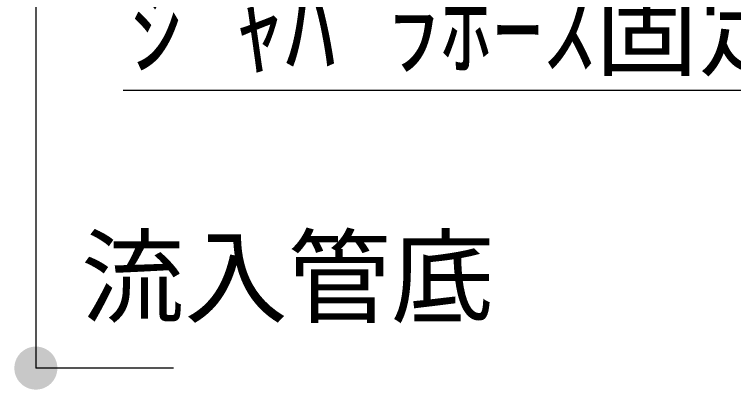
# Model space of a CAD drawing. Units: millimetres, scale not verified. Extents: x -24131 to 8910, y -6308 to 6308.
# Drawn here: x -6856 to -6230, y -2239 to -1912 of the extents above; entities that cross this region are included whole.
import ezdxf
from ezdxf.enums import TextEntityAlignment as Align

# ---------------------------------------------------------------- set-up
doc = ezdxf.new("R2010")
doc.units = ezdxf.units.MM
doc.header["$LTSCALE"] = 30
doc.layers.add('0-C_文字', color=3, linetype='Continuous', lineweight=25)
doc.layers.add('1-5_00クル-フ-6寸法', color=132, linetype='Continuous', lineweight=25)
doc.styles.add('ＭＳ ゴシック', font='')
doc.styles.get('ＭＳ ゴシック').set_extended_font_data('MS Gothic')

msp = doc.modelspace()

# ---------------------------------------------------------------- linework, layer by layer
at = {"layer": '0-C_文字'}
msp.add_line((-6059.79, -1978.76), (-6761.55, -1978.76), dxfattribs=at)
at = {"layer": '1-5_00クル-フ-6寸法', "color": 4}
for p in [(-6837.74, -1590.65), (-6717.74, -2220.63)]:
    msp.add_line(p, (-6837.74, -2220.63), dxfattribs=at)
at = {"layer": '1-5_00クル-フ-6寸法'}
for points in [[(-6837.74, -2220.63), (-6848.76, -2205.46), (-6846.77, -2204.2)], [(-6837.74, -2220.63), (-6846.77, -2204.2), (-6844.64, -2203.2)], [(-6837.74, -2220.63), (-6844.64, -2203.2), (-6842.4, -2202.47)], [(-6837.74, -2220.63), (-6842.4, -2202.47), (-6840.09, -2202.03)], [(-6837.74, -2220.63), (-6840.09, -2202.03), (-6837.74, -2201.88)], [(-6837.74, -2220.63), (-6837.74, -2201.88), (-6835.39, -2202.03)], [(-6837.74, -2220.63), (-6835.39, -2202.03), (-6833.07, -2202.47)], [(-6837.74, -2220.63), (-6833.07, -2202.47), (-6830.83, -2203.2)], [(-6837.74, -2220.63), (-6830.83, -2203.2), (-6828.7, -2204.2)], [(-6837.74, -2220.63), (-6828.7, -2204.2), (-6826.71, -2205.46)], [(-6837.74, -2220.63), (-6854.7, -2212.65), (-6853.57, -2210.58)], [(-6837.74, -2220.63), (-6853.57, -2210.58), (-6852.18, -2208.68)], [(-6837.74, -2220.63), (-6852.18, -2208.68), (-6850.57, -2206.96)], [(-6837.74, -2220.63), (-6850.57, -2206.96), (-6848.76, -2205.46)], [(-6837.74, -2220.63), (-6826.71, -2205.46), (-6824.9, -2206.96)], [(-6837.74, -2220.63), (-6824.9, -2206.96), (-6823.29, -2208.68)], [(-6837.74, -2220.63), (-6823.29, -2208.68), (-6821.9, -2210.58)], [(-6837.74, -2220.63), (-6821.9, -2210.58), (-6820.77, -2212.65)], [(-6837.74, -2220.63), (-6856.45, -2219.45), (-6856.15, -2217.12)], [(-6837.74, -2220.63), (-6856.15, -2217.12), (-6855.57, -2214.83)], [(-6837.74, -2220.63), (-6855.57, -2214.83), (-6854.7, -2212.65)], [(-6837.74, -2220.63), (-6820.77, -2212.65), (-6819.9, -2214.83)], [(-6837.74, -2220.63), (-6819.9, -2214.83), (-6819.32, -2217.12)], [(-6837.74, -2220.63), (-6819.32, -2217.12), (-6819.02, -2219.45)], [(-6837.74, -2220.63), (-6856.45, -2221.81), (-6856.45, -2219.45)], [(-6837.74, -2220.63), (-6856.15, -2224.14), (-6856.45, -2221.81)], [(-6837.74, -2220.63), (-6855.57, -2226.42), (-6856.15, -2224.14)], [(-6837.74, -2220.63), (-6854.7, -2228.61), (-6855.57, -2226.42)], [(-6837.74, -2220.63), (-6853.57, -2230.68), (-6854.7, -2228.61)], [(-6837.74, -2220.63), (-6852.18, -2232.58), (-6853.57, -2230.68)], [(-6837.74, -2220.63), (-6850.57, -2234.3), (-6852.18, -2232.58)], [(-6837.74, -2220.63), (-6848.76, -2235.8), (-6850.57, -2234.3)], [(-6837.74, -2220.63), (-6846.77, -2237.06), (-6848.76, -2235.8)], [(-6837.74, -2220.63), (-6844.64, -2238.06), (-6846.77, -2237.06)], [(-6837.74, -2220.63), (-6842.4, -2238.79), (-6844.64, -2238.06)], [(-6837.74, -2220.63), (-6840.09, -2239.23), (-6842.4, -2238.79)], [(-6837.74, -2220.63), (-6837.74, -2239.38), (-6840.09, -2239.23)], [(-6837.74, -2220.63), (-6819.02, -2219.45), (-6819.02, -2221.81)], [(-6837.74, -2220.63), (-6835.39, -2239.23), (-6837.74, -2239.38)], [(-6837.74, -2220.63), (-6833.07, -2238.79), (-6835.39, -2239.23)], [(-6837.74, -2220.63), (-6830.83, -2238.06), (-6833.07, -2238.79)], [(-6837.74, -2220.63), (-6828.7, -2237.06), (-6830.83, -2238.06)], [(-6837.74, -2220.63), (-6826.71, -2235.8), (-6828.7, -2237.06)], [(-6837.74, -2220.63), (-6824.9, -2234.3), (-6826.71, -2235.8)], [(-6837.74, -2220.63), (-6823.29, -2232.58), (-6824.9, -2234.3)], [(-6837.74, -2220.63), (-6821.9, -2230.68), (-6823.29, -2232.58)], [(-6837.74, -2220.63), (-6820.77, -2228.61), (-6821.9, -2230.68)], [(-6837.74, -2220.63), (-6819.9, -2226.42), (-6820.77, -2228.61)], [(-6837.74, -2220.63), (-6819.32, -2224.14), (-6819.9, -2226.42)], [(-6837.74, -2220.63), (-6819.02, -2221.81), (-6819.32, -2224.14)]]:
    msp.add_solid(points, dxfattribs=at)

# ---------------------------------------------------------------- texts
at = {"layer": '0-C_文字', "color": 4, "style": 'ＭＳ ゴシック'}
msp.add_text('ｼﾞｬﾊﾞﾗﾎｰｽ固定具', height=65.98, dxfattribs=at).set_placement((-6755.68, -1978.48), align=Align.BOTTOM_LEFT)
at = {"layer": '1-5_00クル-フ-6寸法', "color": 4, "style": 'ＭＳ ゴシック'}
msp.add_text('流入管底', height=65.98, dxfattribs=at).set_placement((-6798.43, -2193.9), align=Align.BOTTOM_LEFT)

doc.saveas('drawing.dxf')
